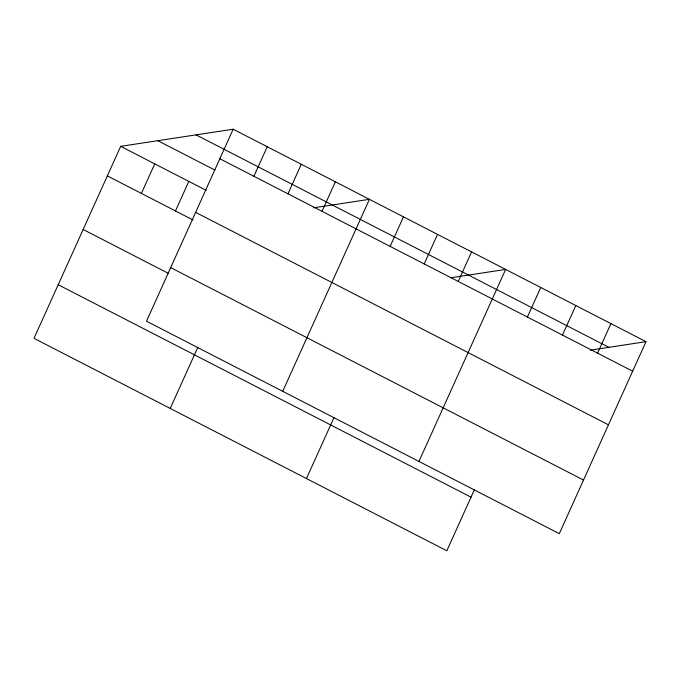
<?xml version="1.0" encoding="UTF-8"?>
<svg xmlns="http://www.w3.org/2000/svg" width="680" height="680" viewBox="0 0 680 680"><rect width="100%" height="100%" fill="white"/><g stroke="black" fill="none" stroke-linecap="round" stroke-linejoin="round"><path stroke-width="1.02" d="M233.18 129.217L146.498 321.207L559.308 533.664L646 341.666L233.18 129.217L120.692 146.336L34 338.334L446.819 550.783L474.462 489.558M141.406 193.409L154.743 163.871M175.465 210.936L188.802 181.398M253.903 176.281L267.24 146.744M170.23 408.442L197.871 347.216M287.963 193.808L301.3 164.271M322.014 211.335L335.359 181.798M282.727 391.315L369.41 199.325L313.659 207.808M390.133 246.389L403.469 216.852M306.459 478.55L334.101 417.325M424.192 263.916L437.529 234.379M458.243 281.452L471.588 251.906M418.957 461.423L505.639 269.433L450.865 277.772M527.391 317.033L540.736 287.495M562.479 335.096L575.824 305.55M597.575 353.149L610.912 323.612M590.24 350.157L646 341.666M196.061 134.869L608.88 347.319M219.844 158.755L632.663 371.212M157.811 140.692L214.88 170.059M120.692 146.336L206.295 190.392M195.636 212.364L608.456 424.822M107.347 175.882L192.95 219.938M170.697 267.597L583.516 480.054M83.147 229.492L168.75 273.547M58.208 284.725L471.019 497.173"/></g></svg>
